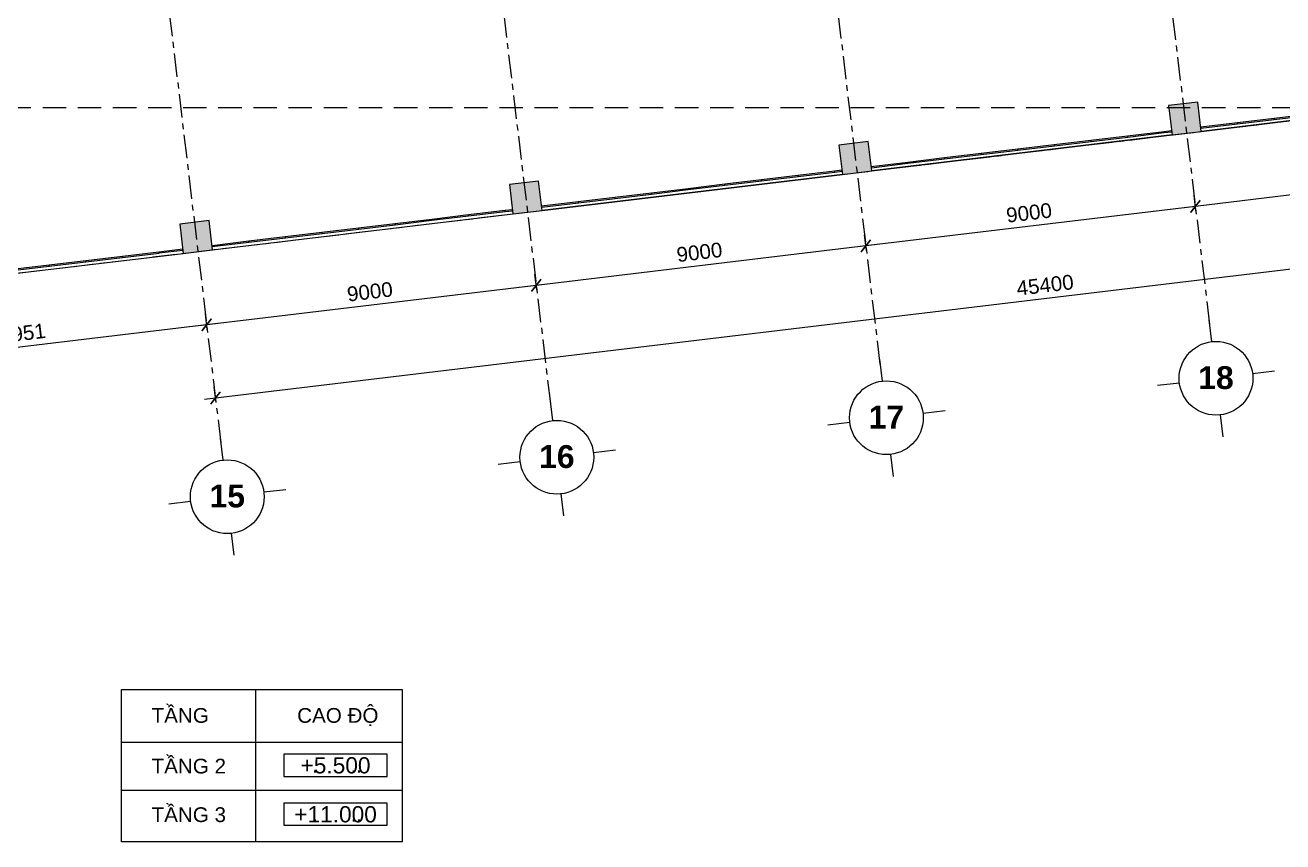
# Model space of a CAD drawing. Header units: millimetres. Extents: x -20201 to 105152, y -11216 to 48206.
# Drawn here: x 46207 to 80308, y 0 to 22150 of the extents above; entities that cross this region are included whole.
import ezdxf
from ezdxf.enums import TextEntityAlignment as Align

# ---------------------------------------------------------------- set-up
doc = ezdxf.new("R2010")
doc.units = ezdxf.units.MM
doc.linetypes.add('Grid Line', pattern=[22.225, 12.7, -3.175, 3.175, -3.175])
doc.linetypes.add('HIDDEN2', pattern=[4.7625, 3.175, -1.5875])
for name, color, linetype, lineweight in [('CHU', 181, 'Continuous', 5), ('DIM', 1, 'Continuous', 5), ('KH', 6, 'Continuous', 5), ('KI-HIEU-1', 151, 'Continuous', 9), ('KINH', 152, 'Continuous', 5), ('NET CAT', 3, 'Continuous', 5), ('NET CATConcrete', 3, 'Continuous', 5), ('NET-THAY', 2, 'Continuous', 9), ('TRUC', 225, 'Continuous', 5)]:
    doc.layers.add(name, color=color, linetype=linetype, lineweight=lineweight)
doc.styles.add('Arial', font='arial_1.ttf', dxfattribs={"height": 476.25})
doc.styles.add('Arial_2', font='arial_1.ttf', dxfattribs={"height": 400})
doc.styles.add('Arial_B', font='arialbd_1.ttf', dxfattribs={"height": 619.047619})
doc.styles.add('TA1', font='arial_1.ttf')
doc.dimstyles.new('D_200_KTx2', dxfattribs={"dimtxt": 400, "dimasz": 300, "dimexe": 300, "dimexo": 300, "dimgap": 160, "dimtad": 1, "dimdec": 0, "dimzin": 9, "dimtxsty": 'TA1', "dimblk": 'ARCHTICK', "dimcen": 1, "dimdle": 300, "dimclrd": 256, "dimclre": 256, "dimclrt": 7, "dimadec": 0, "dimazin": 0, "dimtfac": 1, "dimtdec": 0, "dimtix": 1, "dimtmove": 1, "dimatfit": 3, "dimldrblk": 'ARCHTICK', "dimfxl": 0, "dimtolj": 1, "dimtzin": 0, "dimlwd": -1, "dimlwe": -1, "dimarcsym": 0})

# ---------------------------------------------------------------- blocks, each defined once
blk = doc.blocks.new('ALC1807-ASCENT PLAZA-KET CAU 1_rvt-1-MẶT BẰNG TẦNG 1')
at = {"layer": 'NET CAT'}
for points in [[(77303, 19172), (78097, 19267), (78002, 20062), (77208, 19967), (77283, 19336)], [(68367, 18102), (69161, 18197), (69066, 18991), (68272, 18896)], [(59431, 17031), (60225, 17127), (60130, 17921), (59336, 17826)], [(50495, 15961), (51289, 16056), (51194, 16850), (50400, 16755)]]:
    blk.add_hatch(color=7, dxfattribs=at).paths.add_polyline_path(points, flags=0)
at = {"layer": 'NET CAT', "color": 90, "lineweight": 13}
for p, q in [((78002, 20062), (77208, 19967)), ((77208, 19967), (77303, 19172)), ((78097, 19267), (78002, 20062)), ((77303, 19172), (78097, 19267)), ((69066, 18991), (68272, 18896)), ((68272, 18896), (68367, 18102)), ((69161, 18197), (69066, 18991)), ((68367, 18102), (69161, 18197)), ((60130, 17921), (59336, 17826)), ((59336, 17826), (59431, 17031)), ((60225, 17127), (60130, 17921)), ((59431, 17031), (60225, 17127)), ((51194, 16850), (50400, 16755)), ((50400, 16755), (50495, 15961)), ((51289, 16056), (51194, 16850)), ((50495, 15961), (51289, 16056))]:
    blk.add_line(p, q, dxfattribs=at)
blk = doc.blocks.new('*U83')
at = {"color": 7, "ltscale": 30, "true_color": 0xffffff, "insert": (520, 350), "char_height": 200, "attachment_point": 5, "bg_fill": 3, "box_fill_scale": 1.25, "bg_fill_color": 256, "bg_fill_true_color": 13158600, "bg_fill_transparency": 0}
blk.add_mtext('\\A1;.      ..', dxfattribs=at)
blk.add_lwpolyline([(-200, 200), (1200, 200), (1200, 500), (-200, 500)], close=True)
at = {"color": 7, "style": 'Arial'}
blk.add_attdef('±0.000', text='', height=220, dxfattribs=at).set_placement((500, 350), align=Align.MIDDLE)
blk = doc.blocks.new('System Panel - Glazed-540955-MẶT BẰNG TẦNG 2')
at = {"layer": 'KINH', "lineweight": 9}
for p, q in [((500, 13), (-500, 13)), ((-500, 13), (-500, -13)), ((500, -13), (500, 13)), ((-500, -13), (500, -13))]:
    blk.add_line(p, q, dxfattribs=at)
blk = doc.blocks.new('_ARCHTICK')
at = {"color": 0, "linetype": 'ByBlock', "const_width": 0.15}
blk.add_lwpolyline([(-0.5, -0.5), (0.5, 0.5)], dxfattribs=at)
blk = doc.blocks.new('*D115')
at = {"layer": 'Defpoints', "color": 0, "transparency": 16777216}
for p in [(86924, 17883), (77937, 17234), (77988, 16813)]:
    blk.add_point(p, dxfattribs=at)
at = {"layer": 'DIM', "transparency": 16777216}
for p, q in [((86888, 18181), (86838, 18602)), ((87171, 18340), (77639, 17198)), ((77952, 17111), (77902, 17532))]:
    blk.add_line(p, q, dxfattribs=at)
at = {"layer": 'DIM', "transparency": 16777216, "xscale": 300, "yscale": 300, "zscale": 300}
for p, rotation in [((86873, 18304), 6.830649259175843), ((77937, 17234), 186.8306492591759)]:
    blk.add_blockref('_ARCHTICK', p, dxfattribs=dict(at, rotation=rotation))
at = {"layer": 'DIM', "color": 7, "transparency": 16777216, "insert": (82362, 18131), "char_height": 400, "attachment_point": 5, "rotation": 6.8306, "style": 'TA1'}
blk.add_mtext('\\A1;9000', dxfattribs=at)
blk = doc.blocks.new('*D116')
at = {"layer": 'Defpoints', "color": 0, "transparency": 16777216}
for p in [(77988, 16813), (69001, 16163), (69052, 15742)]:
    blk.add_point(p, dxfattribs=at)
at = {"layer": 'DIM', "transparency": 16777216}
for p, q in [((77952, 17111), (77902, 17532)), ((78235, 17270), (68703, 16128)), ((69016, 16040), (68965, 16461))]:
    blk.add_line(p, q, dxfattribs=at)
at = {"layer": 'DIM', "transparency": 16777216, "xscale": 300, "yscale": 300, "zscale": 300}
for p, rotation in [((77937, 17234), 6.830649259175843), ((69001, 16163), 186.8306492591759)]:
    blk.add_blockref('_ARCHTICK', p, dxfattribs=dict(at, rotation=rotation))
at = {"layer": 'DIM', "color": 7, "transparency": 16777216, "insert": (73426, 17060), "char_height": 400, "attachment_point": 5, "rotation": 6.8306, "style": 'TA1'}
blk.add_mtext('\\A1;9000', dxfattribs=at)
blk = doc.blocks.new('*D117')
at = {"layer": 'Defpoints', "color": 0, "transparency": 16777216}
for p in [(69052, 15742), (60065, 15093), (60115, 14672)]:
    blk.add_point(p, dxfattribs=at)
at = {"layer": 'DIM', "transparency": 16777216}
for p, q in [((69016, 16040), (68965, 16461)), ((69299, 16199), (59767, 15057)), ((60080, 14970), (60029, 15391))]:
    blk.add_line(p, q, dxfattribs=at)
at = {"layer": 'DIM', "transparency": 16777216, "xscale": 300, "yscale": 300, "zscale": 300}
for p, rotation in [((69001, 16163), 6.830649259175843), ((60065, 15093), 186.8306492591759)]:
    blk.add_blockref('_ARCHTICK', p, dxfattribs=dict(at, rotation=rotation))
at = {"layer": 'DIM', "color": 7, "transparency": 16777216, "insert": (64490, 15990), "char_height": 400, "attachment_point": 5, "rotation": 6.8306, "style": 'TA1'}
blk.add_mtext('\\A1;9000', dxfattribs=at)
blk = doc.blocks.new('*D118')
at = {"layer": 'Defpoints', "color": 0, "transparency": 16777216}
for p in [(60115, 14672), (51129, 14023), (51179, 13601)]:
    blk.add_point(p, dxfattribs=at)
at = {"layer": 'DIM', "transparency": 16777216}
for p, q in [((60080, 14970), (60029, 15391)), ((60363, 15129), (50831, 13987)), ((51144, 13899), (51093, 14321))]:
    blk.add_line(p, q, dxfattribs=at)
at = {"layer": 'DIM', "transparency": 16777216, "xscale": 300, "yscale": 300, "zscale": 300}
for p, rotation in [((60065, 15093), 6.830649259175843), ((51129, 14023), 186.8306492591759)]:
    blk.add_blockref('_ARCHTICK', p, dxfattribs=dict(at, rotation=rotation))
at = {"layer": 'DIM', "color": 7, "transparency": 16777216, "insert": (55554, 14919), "char_height": 400, "attachment_point": 5, "rotation": 6.8306, "style": 'TA1'}
blk.add_mtext('\\A1;9000', dxfattribs=at)
blk = doc.blocks.new('*D119')
at = {"layer": 'Defpoints', "color": 0, "transparency": 16777216}
for p in [(96495, 17015), (51367, 12037), (51417, 11616)]:
    blk.add_point(p, dxfattribs=at)
at = {"layer": 'DIM', "transparency": 16777216}
for p, q in [((96459, 17313), (96409, 17734)), ((96742, 17472), (51069, 12001)), ((51382, 11913), (51331, 12335))]:
    blk.add_line(p, q, dxfattribs=at)
at = {"layer": 'DIM', "transparency": 16777216, "xscale": 300, "yscale": 300, "zscale": 300}
for p, rotation in [((96445, 17436), 6.830649259175843), ((51367, 12037), 186.8306492591759)]:
    blk.add_blockref('_ARCHTICK', p, dxfattribs=dict(at, rotation=rotation))
at = {"layer": 'DIM', "color": 7, "transparency": 16777216, "insert": (73862, 15098), "char_height": 400, "attachment_point": 5, "rotation": 6.8306, "style": 'TA1'}
blk.add_mtext('\\A1;45400', dxfattribs=at)
blk = doc.blocks.new('Grid - FamilyAL-KH TRUC-550400-MẶT BẰNG HẦM 2')
at = {"layer": 'KH'}
for p, q in [((0, 7), (0, 4)), ((-8, -1), (-5, -1)), ((8, -1), (5, -1)), ((0, -9), (0, -6))]:
    blk.add_line(p, q, dxfattribs=at)
blk.add_circle((0, -1), 5, dxfattribs=at)
blk = doc.blocks.new('*D122')
at = {"layer": 'Defpoints', "color": 0, "transparency": 16777216}
for p in [(41010, 14825), (51179, 13601), (41248, 12839)]:
    blk.add_point(p, dxfattribs=at)
at = {"layer": 'DIM', "transparency": 16777216}
for p, q in [((41046, 14527), (41284, 12541)), ((51427, 14058), (40950, 12803)), ((51144, 13899), (51093, 14321))]:
    blk.add_line(p, q, dxfattribs=at)
at = {"layer": 'DIM', "transparency": 16777216, "xscale": 300, "yscale": 300, "zscale": 300}
for p, rotation in [((51129, 14023), 6.830649259175843), ((41248, 12839), 186.8306492591759)]:
    blk.add_blockref('_ARCHTICK', p, dxfattribs=dict(at, rotation=rotation))
at = {"layer": 'DIM', "color": 7, "transparency": 16777216, "insert": (46145, 13793), "char_height": 400, "attachment_point": 5, "rotation": 6.8306, "style": 'TA1'}
blk.add_mtext('\\A1;9951', dxfattribs=at)

msp = doc.modelspace()

# ---------------------------------------------------------------- linework, layer by layer
at = {"layer": 'CHU', "color": 7}
msp.add_lwpolyline([(48819.1, 4128.9), (56432.4, 4128.9), (56432.4, -0.1), (48819.1, -0.1)], close=True, dxfattribs=at)
for points in [[(52448.4, 4128.9), (52448.4, -0.1)], [(48819.1, 2703.7), (56432.4, 2703.7)], [(48819.1, 1405.6), (56432.4, 1405.6)]]:
    msp.add_lwpolyline(points, dxfattribs=at)
at = {"layer": 'KI-HIEU-1', "linetype": 'HIDDEN2', "ltscale": 200}
msp.add_line((-17135.3, 19919), (102085.8, 19919), dxfattribs=at)
at = {"layer": 'KINH', "lineweight": 9}
for p, q in [((77289.7, 19284.1), (77091.1, 19260.3)), ((77091.1, 19260.3), (77094.1, 19235.1)), ((77094.1, 19235.1), (77292.7, 19258.9)), ((77292.7, 19258.9), (77289.7, 19284.1)), ((68353.6, 18213.7), (68155, 18189.9)), ((68155, 18189.9), (68158, 18164.7)), ((68158, 18164.7), (68356.6, 18188.5)), ((68356.6, 18188.5), (68353.6, 18213.7)), ((59417.5, 17143.3), (59218.9, 17119.5)), ((59218.9, 17119.5), (59221.9, 17094.3)), ((59221.9, 17094.3), (59420.5, 17118.1)), ((59420.5, 17118.1), (59417.5, 17143.3)), ((50481.3, 16072.9), (49835.1, 15995.5)), ((49838.2, 15970.2), (50484.4, 16047.7)), ((50484.4, 16047.7), (50481.3, 16072.9)), ((49835.1, 15995.5), (49838.2, 15970.2))]:
    msp.add_line(p, q, dxfattribs=at)
at = {"layer": 'NET CATConcrete'}
for p, q in [((86239.2, 20242.6), (78097.4, 19267.4)), ((77303.1, 19172.2), (69161.3, 18197)), ((68367, 18101.8), (60225.2, 17126.5)), ((51289.1, 16056.1), (59430.9, 17031.4)), ((41000.5, 14823.7), (50494.7, 15961))]:
    msp.add_line(p, q, dxfattribs=at)
at = {"layer": 'NET-THAY', "color": 250}
for p, q in [((78097.4, 19267.4), (86239.2, 20242.6)), ((69161.3, 18197), (77303.1, 19172.2)), ((60225.2, 17126.5), (68367, 18101.8)), ((51289.1, 16056.1), (59430.9, 17031.4)), ((41010.5, 14824.9), (50494.7, 15961))]:
    msp.add_line(p, q, dxfattribs=at)
at = {"layer": 'TRUC', "linetype": 'Grid Line', "ltscale": 50}
for p, q in [((75074.6, 41139.8), (78329.2, 13961.9)), ((66138.4, 40069.4), (69393.1, 12891.5)), ((57202.3, 38999), (60456.9, 11821.1)), ((48266.2, 37928.6), (51520.8, 10750.7)), ((43048.1, 15069), (98722.6, 21738.3))]:
    msp.add_line(p, q, dxfattribs=at)

# ---------------------------------------------------------------- block references
at = {"lineweight": 5}
msp.add_blockref('ALC1807-ASCENT PLAZA-KET CAU 1_rvt-1-MẶT BẰNG TẦNG 1', (0, 0), dxfattribs=at)
at = {"color": 10, "lineweight": 15}
for p, rotation in [((64681.3, 17761), 6.830649259233947), ((55745.2, 16690.6), 6.830649259233894), ((52766.5, 16333.8), 6.830649259233894), ((53759.4, 16452.7), 6.830649259233894), ((54752.3, 16571.7), 6.830649259233894), ((47354.4, 15685.5), 6.830649259233947), ((48347.3, 15804.5), 6.830649259233947), ((46361.5, 15566.6), 6.830649259233947)]:
    msp.add_blockref('System Panel - Glazed-540955-MẶT BẰNG TẦNG 2', p, dxfattribs=dict(at, rotation=rotation))
at = {"lineweight": 5, "rotation": 186.8306492592331}
for p, xscale, yscale, zscale in [((78519.5, 12373.3), 199.9999999999995, 199.9999999999995, 199.9999999999995), ((69583.4, 11302.9), 200.0000000000007, 200.0000000000007, 200.0000000000007), ((60647.2, 10232.5), 200.0000000000007, 200.0000000000007, 200.0000000000007), ((51711.1, 9162.1), 200.0000000000007, 200.0000000000007, 200.0000000000007)]:
    msp.add_blockref('Grid - FamilyAL-KH TRUC-550400-MẶT BẰNG HẦM 2', p, dxfattribs=dict(at, xscale=xscale, yscale=yscale, zscale=zscale))
at = {"layer": 'KINH', "lineweight": 9}
for p, rotation in [((78582, 19426.1), 6.830649259233947), ((79574.9, 19545.1), 6.830649259233947), ((80567.8, 19664), 6.830649259233947), ((75603.3, 19069.3), 6.830649259234056), ((76596.2, 19188.3), 6.830649259234056), ((72624.6, 18712.5), 6.830649259234056), ((73617.5, 18831.5), 6.830649259234056), ((74610.4, 18950.4), 6.830649259234056), ((69645.9, 18355.7), 6.830649259234056), ((70638.8, 18474.6), 6.830649259234056), ((71631.7, 18593.6), 6.830649259234056), ((67660.1, 18117.8), 6.830649259233947), ((65674.2, 17880), 6.830649259233947), ((66667.1, 17998.9), 6.830649259233947), ((61702.6, 17404.2), 6.830649259233947), ((62695.5, 17523.2), 6.830649259233947), ((63688.4, 17642.1), 6.830649259233947), ((58723.9, 17047.4), 6.830649259233894), ((60709.7, 17285.3), 6.830649259233947), ((56738.1, 16809.6), 6.830649259233894), ((57731, 16928.5), 6.830649259233894), ((51773.6, 16214.9), 6.830649259233894), ((49340.2, 15923.4), 6.830649259233947)]:
    msp.add_blockref('System Panel - Glazed-540955-MẶT BẰNG TẦNG 2', p, dxfattribs=dict(at, rotation=rotation))

# ---------------------------------------------------------------- texts
at = {"layer": 'CHU', "color": 7, "char_height": 400, "width": 6627.62, "attachment_point": 1, "line_spacing_factor": 0.936439, "style": 'Arial_2'}
for s, insert in [('\\pt2540,5080,7620,10160,12700,15240,17780,20320,22860,25400,27940,30480,33020,35560,38100,40640,43180,45720,48260,50800,53340,55880,58420,60960,63500,66040,68580,71120,73660,76200,78740,81280;TẦNG', (49635.4, 3628.7)), ('\\pt2540,5080,7620,10160,12700,15240,17780,20320,22860,25400,27940,30480,33020,35560,38100,40640,43180,45720,48260,50800,53340,55880,58420,60960,63500,66040,68580,71120,73660,76200,78740,81280;CAO ĐỘ', (53583, 3628.7)), ('\\pt2540,5080,7620,10160,12700,15240,17780,20320,22860,25400,27940,30480,33020,35560,38100,40640,43180,45720,48260,50800,53340,55880,58420,60960,63500,66040,68580,71120,73660,76200,78740,81280;TẦNG 2', (49635.4, 2254.5)), ('\\pt2540,5080,7620,10160,12700,15240,17780,20320,22860,25400,27940,30480,33020,35560,38100,40640,43180,45720,48260,50800,53340,55880,58420,60960,63500,66040,68580,71120,73660,76200,78740,81280;TẦNG 3', (49635.4, 937.1))]:
    msp.add_mtext(s, dxfattribs=dict(at, insert=insert))
at = {"layer": 'KH', "char_height": 619.05, "width": 1116.488, "attachment_point": 2, "line_spacing_factor": 0.941778, "style": 'Arial_B'}
for s, insert in [('18', (78495.3, 12899.7)), ('17', (69559.2, 11829.3)), ('16', (60623.1, 10758.9)), ('15', (51687, 9688.5))]:
    msp.add_mtext(s, dxfattribs=dict(at, insert=insert))

# ---------------------------------------------------------------- dimensions: what is measured, and where the dimension line sits
at = {"layer": 'DIM'}
for base, p1, p2, picture, middle in [((77937.3, 17233.9), (86923.8, 17883.1), (77987.7, 16812.6), '*D115', (82362, 18130.7)), ((51366.8, 12036.8), (96495, 17015.2), (51417.2, 11615.6), '*D119', (73862.3, 15098.3)), ((69001.1, 16163.5), (77987.7, 16812.6), (69051.6, 15742.2), '*D116', (73425.9, 17060.3)), ((60065, 15093.1), (69051.6, 15742.2), (60115.5, 14671.8), '*D117', (64489.8, 15989.9)), ((51128.9, 14022.6), (60115.5, 14671.8), (51179.4, 13601.4), '*D118', (55553.6, 14919.5)), ((41248.3, 12839.1), (51179.4, 13601.4), (41010.5, 14824.9), '*D122', (46145.3, 13792.5))]:
    dim = msp.add_linear_dim(base=base, p1=p1, p2=p2, angle=6.83065, dimstyle='D_200_KTx2', dxfattribs=at)
    dim.commit()
    dim.dimension.update_dxf_attribs({"geometry": picture, "text_midpoint": middle})

# ---------------------------------------------------------------- next in the draw order: block references
at = {"layer": 'KI-HIEU-1', "linetype": 'ByBlock', "xscale": 2, "yscale": 2, "zscale": 2}
for p, values in [((53623.2, 1376.3), {'±0.000': '+5.500'}), ((53623.2, 48.2), {'±0.000': '+11.000'})]:
    msp.add_blockref('*U83', p, dxfattribs=at).add_auto_attribs(values)

doc.saveas('drawing.dxf')
